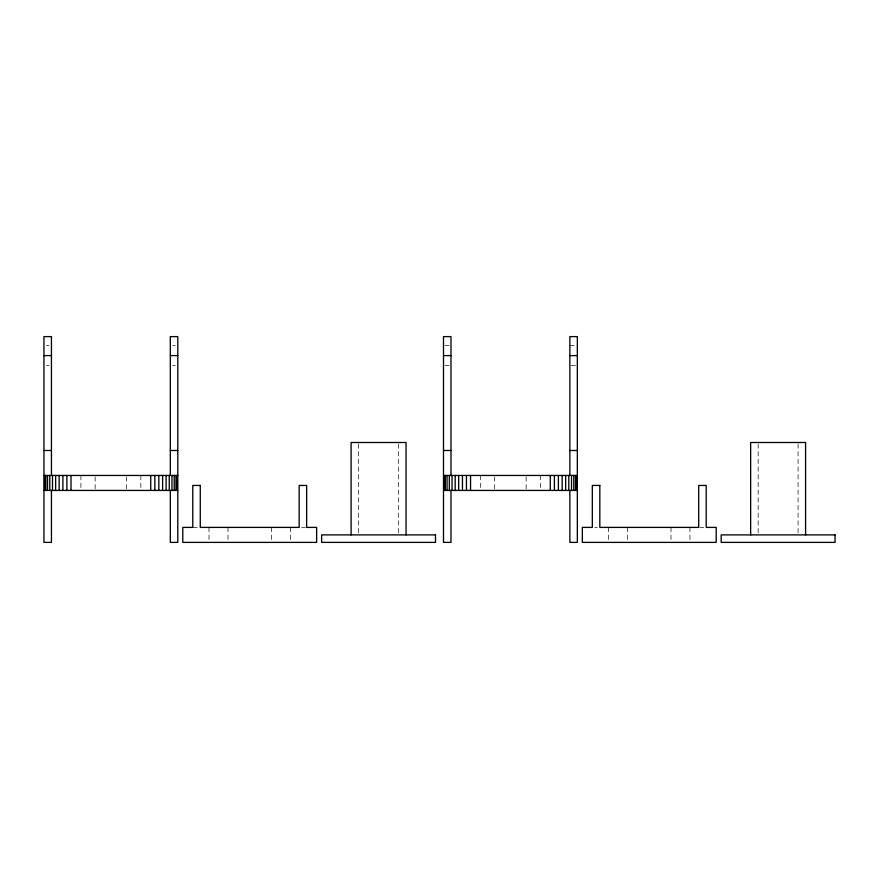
<?xml version="1.0" encoding="UTF-8"?>
<svg xmlns="http://www.w3.org/2000/svg" width="879" height="879" viewBox="0 0 879 879"><rect width="100%" height="100%" fill="white"/><g stroke="black" fill="none" stroke-linecap="round" stroke-linejoin="round"><path stroke-width="0.66" stroke-dasharray="4.39 3.3" d="M46.444 345.612L48.949 345.612M172.8 345.612L175.306 345.612M444.741 345.612L450.982 345.612M569.856 345.612L576.097 345.612M46.444 365.587L48.949 365.587M172.8 365.587L175.306 365.587M444.741 365.587L450.982 365.587M571.097 365.587L576.097 365.587M192.776 527.4L199.028 527.4M301.662 527.4L305.398 527.4M594.819 527.4L597.324 527.4M699.959 527.4L703.694 527.4M798.077 443.851L798.077 534.893M758.148 443.851L758.148 534.893M689.96 527.4L689.96 541.024M670.985 527.4L670.985 541.024M627.54 527.4L627.54 541.024M608.554 527.4L608.554 541.024M540.387 475.462L540.387 489.076M526.147 476.825L526.147 490.438M494.69 476.825L494.69 490.438M480.45 475.462L480.45 489.076M398.539 443.851L398.539 534.893M358.599 443.851L358.599 534.893M290.422 527.4L290.422 541.024M271.446 527.4L271.446 541.024M227.991 527.4L227.991 541.024M209.015 527.4L209.015 541.024M140.838 475.462L140.838 489.076M126.609 476.825L126.609 490.438M95.141 476.825L95.141 490.438M80.912 475.462L80.912 489.076"/><path stroke-width="1.32" d="M43.95 355.599L51.443 355.599M170.306 355.599L177.8 355.599M443.499 355.599L450.982 355.599M569.856 355.599L577.338 355.599M43.95 450.487L51.443 450.487M170.306 450.487L177.8 450.487M443.499 450.487L450.982 450.487M569.856 450.487L577.338 450.487M43.95 475.462L177.8 475.462M443.499 475.462L577.338 475.462L577.338 336.613L569.856 336.613L569.856 475.462M43.95 490.438L177.8 490.438M443.499 490.438L577.338 490.438L577.338 542.387L569.856 542.387L569.856 490.438M805.582 534.893L805.582 442.5L750.644 442.5L750.644 534.893M577.316 475.462L577.316 490.438M576.701 475.462L576.701 490.438M575.514 475.462L575.514 490.438M573.778 475.462L573.778 490.438M571.526 475.462L571.526 490.438M568.801 475.462L568.801 490.438M565.658 475.462L565.658 490.438M562.164 475.462L562.164 490.438M558.385 475.462L558.385 490.438M554.396 475.462L554.396 490.438M550.287 475.462L550.287 490.438M470.551 475.462L470.551 490.438M466.441 475.462L466.441 490.438M462.453 475.462L462.453 490.438M458.673 475.462L458.673 490.438M455.179 475.462L455.179 490.438M452.037 475.462L452.037 490.438M450.982 475.462L450.982 336.613L443.499 336.613L443.499 542.387L450.982 542.387L450.982 490.438M449.312 475.462L449.312 490.438M447.059 475.462L447.059 490.438M445.323 475.462L445.323 490.438M444.137 475.462L444.137 490.438M406.043 534.893L406.043 442.5L351.106 442.5L351.106 534.893M177.162 475.462L177.162 490.438M175.976 475.462L175.976 490.438M174.229 475.462L174.229 490.438M171.976 475.462L171.976 490.438M170.306 475.462L170.306 336.613L177.8 336.613L177.8 542.387L170.306 542.387L170.306 490.438M169.251 475.462L169.251 490.438M166.109 475.462L166.109 490.438M162.615 475.462L162.615 490.438M158.835 475.462L158.835 490.438M154.858 475.462L154.858 490.438M150.738 475.462L150.738 490.438M71.001 475.462L71.001 490.438M66.892 475.462L66.892 490.438M62.903 475.462L62.903 490.438M59.135 475.462L59.135 490.438M55.641 475.462L55.641 490.438M52.498 475.462L52.498 490.438M51.443 475.462L51.443 336.613L43.95 336.613L43.95 542.387L51.443 542.387L51.443 490.438M49.773 475.462L49.773 490.438M47.51 475.462L47.51 490.438M45.774 475.462L45.774 490.438M44.587 475.462L44.587 490.438M200.269 485.45L192.776 485.45L192.776 527.4L182.788 527.4L182.788 542.387L316.638 542.387L316.638 527.4L306.65 527.4L306.65 485.45L299.157 485.45L299.157 527.4L200.269 527.4L200.269 485.45M599.819 485.45L592.325 485.45L592.325 527.4L582.337 527.4L582.337 542.387L716.187 542.387L716.187 527.4L706.2 527.4L706.2 485.45L698.706 485.45L698.706 527.4L599.819 527.4L599.819 485.45M435.501 534.893L321.637 534.893L321.637 542.387L435.501 542.387L435.501 534.893M835.05 534.893L721.176 534.893L721.176 542.387L835.05 542.387L835.05 534.893"/></g></svg>
